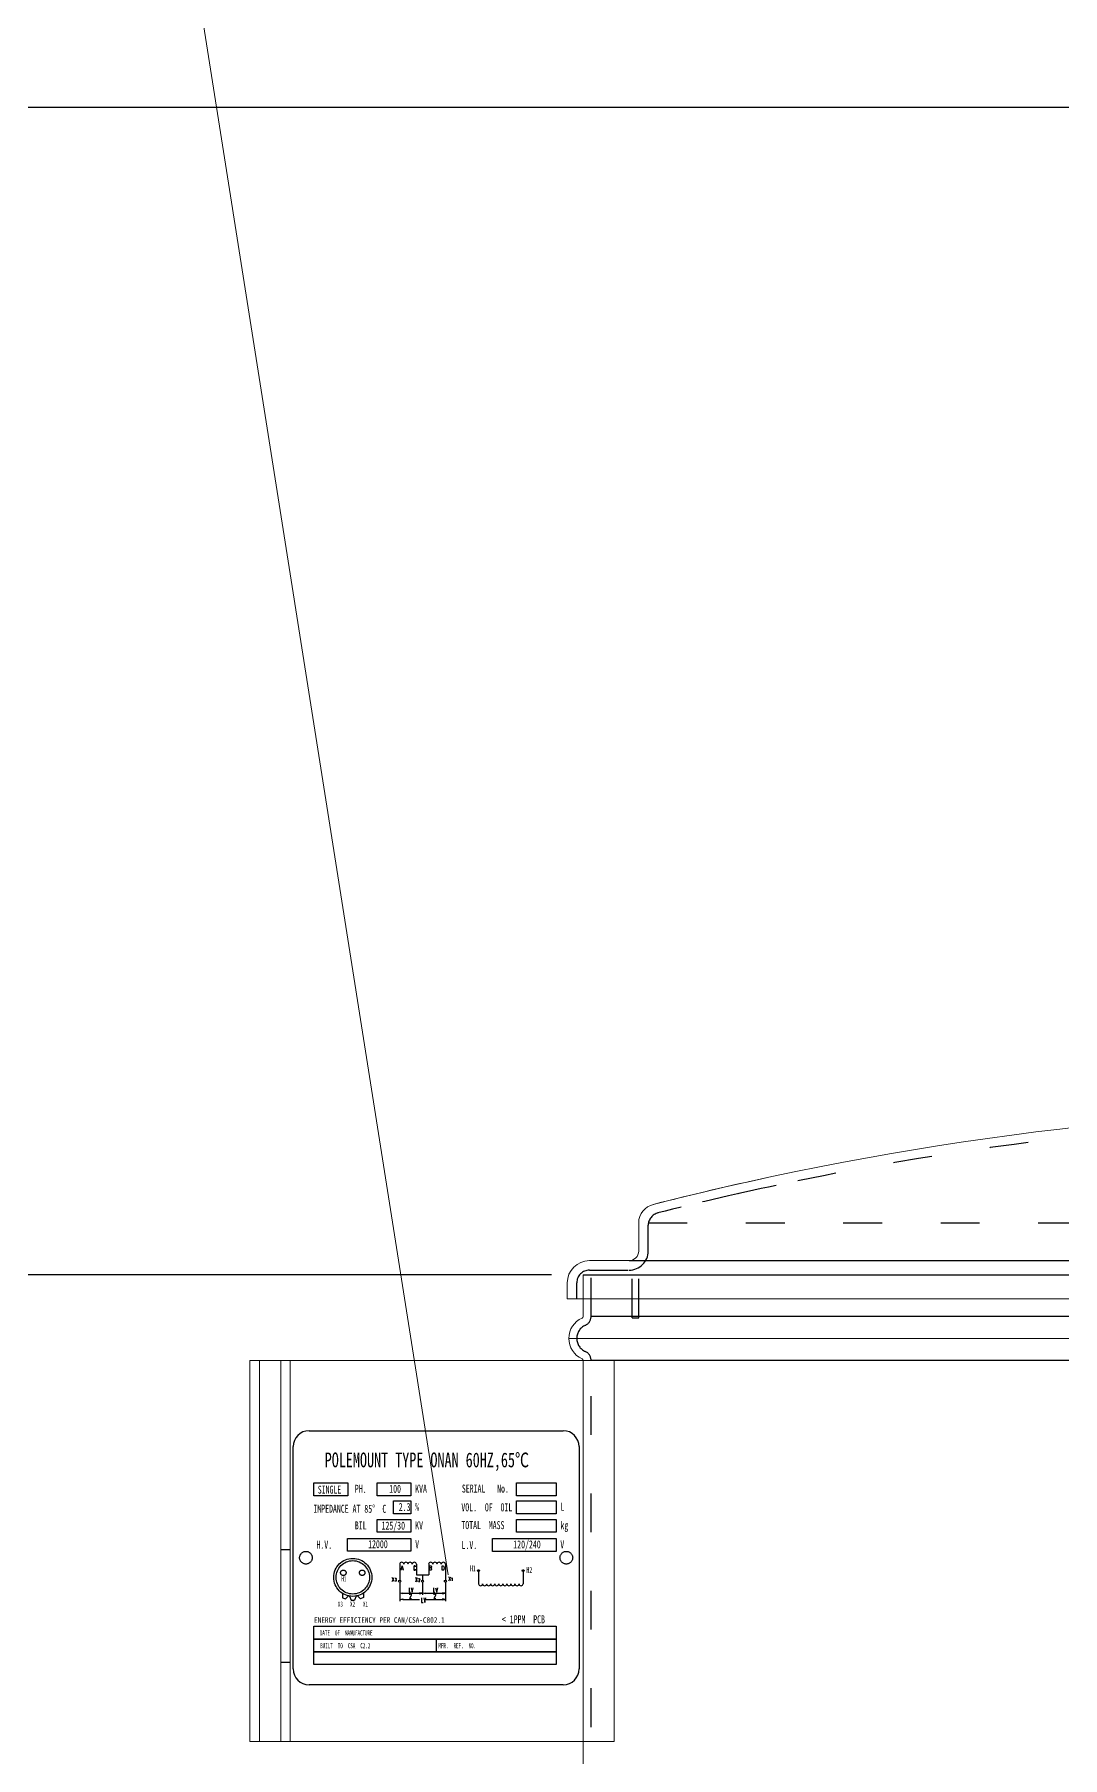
# Model space of a CAD drawing. Header units: millimetres. Extents: x 89051 to 218395, y -330386 to -125649.
# Drawn here: x 90033 to 90356, y -132870 to -132327 of the extents above; entities that cross this region are included whole.
import ezdxf

# ---------------------------------------------------------------- set-up
doc = ezdxf.new("R2010")
doc.units = ezdxf.units.MM
doc.header["$LTSCALE"] = 13
for name, pattern in [('1 实线', [0]), ('ACAD_ISO02W100', [15, 12, -3]), ('ACAD_ISO03W100', [1.18, 0.47, -0.71]), ('ACAD_ISO04W100', [30, 24, -3, 0, -3]), ('CENTER', [50.8, 31.75, -6.35, 6.35, -6.35]), ('HIDDEN', [9.525, 6.35, -3.175])]:
    doc.linetypes.add(name, pattern=pattern)
doc.layers.get('0').update_dxf_attribs({"color": 1, "linetype": 'CENTER'})
for name, color, linetype in [('1', 4, 'Continuous'), ('2', 3, 'Continuous'), ('4', 2, 'HIDDEN'), ('粗实线', 4, 'Continuous')]:
    doc.layers.add(name, color=color, linetype=linetype)
doc.layers.add('标注、文本', color=3, linetype='Continuous', lineweight=25)
doc.layers.add('铁心', color=3, linetype='Continuous', lineweight=0)
doc.styles.add('11', font='')
doc.styles.add('chinese', font='simhei.ttf')
doc.styles.get("Standard").update_dxf_attribs({"font": 'gbenor.shx', "bigfont": 'gbcbig.shx'})
doc.styles.add('仿宋体', font='')
doc.styles.get('11').set_extended_font_data('FangSong_GB2312')
doc.styles.get('仿宋体').set_extended_font_data('STFangsong')
doc.dimstyles.new('1-15', dxfattribs={"dimscale": 20, "dimtxt": 3.5, "dimasz": 2, "dimexe": 1.5, "dimexo": 0.5, "dimgap": 0.5, "dimtad": 1, "dimtoh": 1, "dimdec": 1, "dimdsep": 46, "dimtxsty": 'Standard', "dimcen": 2.5, "dimclrd": 3, "dimclre": 3, "dimclrt": 3, "dimadec": 0, "dimazin": 2, "dimtfac": 1, "dimtdec": 1, "dimtmove": 0, "dimatfit": 2, "dimfxl": 1, "dimarcsym": 0})

# ---------------------------------------------------------------- blocks, each defined once
blk = doc.blocks.new('*D566')
at = {"layer": 'Defpoints', "color": 0, "transparency": 16777216}
for p in [(89907.54, -132350.35), (90434.58, -132350.35), (90205.53, -133473.99)]:
    blk.add_point(p, dxfattribs=at)
at = {"layer": '标注、文本', "color": 3, "lineweight": -2, "transparency": 16777216}
for p, q in [((90424.58, -132350.35), (89877.54, -132350.35)), ((89907.54, -133433.99), (89907.54, -132390.35)), ((90195.53, -133473.99), (89877.54, -133473.99))]:
    blk.add_line(p, q, dxfattribs=at)
at = {"layer": '标注、文本', "color": 3, "transparency": 16777216}
for points in [[(89900.87, -132390.35), (89914.21, -132390.35), (89907.54, -132350.35)], [(89900.87, -133433.99), (89914.21, -133433.99), (89907.54, -133473.99)]]:
    blk.add_solid(points, dxfattribs=at)
at = {"layer": '标注、文本', "color": 3, "transparency": 16777216, "insert": (89862.54, -132912.17), "char_height": 70, "attachment_point": 5, "rotation": 90}
blk.add_mtext('1170', dxfattribs=at)
blk = doc.blocks.new('*D562')
at = {"layer": 'Defpoints', "color": 0, "transparency": 16777216}
for p in [(90205.53, -132717.98), (90018.34, -133473.99), (90205.53, -133473.99)]:
    blk.add_point(p, dxfattribs=at)
at = {"layer": '标注、文本', "color": 3, "lineweight": -2, "transparency": 16777216}
for p, q in [((90195.53, -132717.98), (89988.34, -132717.98)), ((90018.34, -132757.98), (90018.34, -133433.99)), ((90195.53, -133473.99), (89988.34, -133473.99))]:
    blk.add_line(p, q, dxfattribs=at)
at = {"layer": '标注、文本', "color": 3, "transparency": 16777216}
for points in [[(90011.68, -132757.98), (90025.01, -132757.98), (90018.34, -132717.98)], [(90011.68, -133433.99), (90025.01, -133433.99), (90018.34, -133473.99)]]:
    blk.add_solid(points, dxfattribs=at)
at = {"layer": '标注、文本', "color": 3, "transparency": 16777216, "insert": (89973.34, -133095.98), "char_height": 70, "attachment_point": 5, "rotation": 90}
blk.add_mtext('786', dxfattribs=at)

msp = doc.modelspace()

# ---------------------------------------------------------------- hatches: boundary and pattern name
at = {"layer": '2'}
h = msp.add_hatch(color=256, dxfattribs=at)
h.dxf.hatch_style = 2
h.paths.add_polyline_path([(90148.75, -132818.07), (90148.75, -132818.38), (90147.79, -132818.24)])
h = msp.add_hatch(color=256, dxfattribs=at)
h.dxf.hatch_style = 2
h.paths.add_polyline_path([(90148.75, -132820.04), (90148.75, -132820.35), (90147.79, -132820.18)])
h = msp.add_hatch(color=256, dxfattribs=at)
h.dxf.hatch_style = 2
h.paths.add_polyline_path([(90154.04, -132818.07), (90154.04, -132818.38), (90154.99, -132818.24)])
h = msp.add_hatch(color=256, dxfattribs=at)
h.dxf.hatch_style = 2
h.paths.add_polyline_path([(90155.94, -132818.07), (90155.94, -132818.38), (90154.99, -132818.24)])
h = msp.add_hatch(color=256, dxfattribs=at)
h.dxf.hatch_style = 2
h.paths.add_polyline_path([(90161.24, -132818.07), (90161.24, -132818.38), (90162.19, -132818.24)])
h = msp.add_hatch(color=256, dxfattribs=at)
h.dxf.hatch_style = 2
h.paths.add_polyline_path([(90161.24, -132820.04), (90161.24, -132820.35), (90162.19, -132820.18)])

# ---------------------------------------------------------------- linework, layer by layer
at = {"color": 7, "linetype": '1 实线', "lineweight": 0}
for p, q in [((90223.03, -132710.48), (90223.03, -132701.62)), ((90205.53, -132731.11), (90205.53, -132717.98)), ((90207.53, -132713.48), (90220.03, -132713.48)), ((90200.53, -132725.48), (90200.53, -132720.48)), ((90200.53, -132725.48), (90203.53, -132725.48)), ((90203.53, -132725.48), (90739.53, -132725.48)), ((90215.32, -132744.98), (90100.62, -132744.98)), ((90100.62, -132744.98), (90100.62, -132864.98)), ((90205.53, -133473.99), (90205.53, -132744.85)), ((90215.32, -132744.98), (90215.32, -132864.98)), ((90215.32, -132864.98), (90100.62, -132864.98))]:
    msp.add_line(p, q, dxfattribs=at)
for p, q in [((90129.76, -132818.28), (90129.75, -132819.66)), ((90129.75, -132819.66), (90130.68, -132820.05)), ((90131.66, -132819.08), (90130.68, -132820.05)), ((90131.99, -132819.14), (90132.52, -132820.42)), ((90132.52, -132820.42), (90133.52, -132820.41)), ((90134.05, -132819.14), (90133.52, -132820.41)), ((90134.45, -132819.05), (90135.45, -132820)), ((90136.37, -132819.6), (90135.45, -132820)), ((90136.33, -132818.22), (90136.37, -132819.6)), ((90159.25, -132832.67), (90159.25, -132836.69))]:
    msp.add_line(p, q)
for points in [[(90120.76, -132783.52), (90131.4, -132783.52), (90131.4, -132787.54), (90120.76, -132787.54)], [(90140.67, -132783.52), (90151.31, -132783.52), (90151.31, -132787.54), (90140.67, -132787.54)], [(90184.55, -132783.52), (90197.06, -132783.52), (90197.06, -132787.54), (90184.55, -132787.54)], [(90145.86, -132789.17), (90151.31, -132789.17), (90151.31, -132793.19), (90145.86, -132793.19)], [(90184.59, -132789.17), (90197.06, -132789.17), (90197.06, -132793.19), (90184.59, -132793.19)], [(90140.67, -132795.04), (90151.31, -132795.04), (90151.31, -132799.06), (90140.67, -132799.06)], [(90184.59, -132795.04), (90197.06, -132795.04), (90197.06, -132799.06), (90184.59, -132799.06)], [(90131.3, -132800.96), (90151.31, -132800.96), (90151.31, -132804.98), (90131.3, -132804.98)], [(90177, -132801.03), (90197, -132801.03), (90197, -132805.05), (90177, -132805.05)], [(90120.76, -132828.65), (90197.06, -132828.65), (90197.06, -132832.67), (90120.76, -132832.67)], [(90120.76, -132832.67), (90197.06, -132832.67), (90197.06, -132836.69), (90120.76, -132836.69)], [(90120.76, -132836.69), (90197.06, -132836.69), (90197.06, -132840.71), (90120.76, -132840.71)]]:
    msp.add_lwpolyline(points, close=True)
for centre, radius in [((90133, -132813.24), 5.99), ((90133, -132813.24), 5.26), ((90130.03, -132811.79), 0.862), ((90135.97, -132811.79), 0.862)]:
    msp.add_circle(centre, radius)
for centre, radius, start, end in [((90470.03, -133645.82), 980.47, 75.68133, 104.31867), ((90470.03, -133645.82), 980.47, 102.12722, 104.31867), ((90229.03, -132701.62), 6, 102.4958, 180), ((90220.03, -132710.48), 3, 270, 0), ((90220.03, -132710.48), 3, 270, 0), ((90207.53, -132720.48), 7, 90, 180), ((90208.03, -132737.98), 7, 113.5782, 246.4218), ((90205.03, -132731.11), 0.5, 293.5782, 0), ((90205.03, -132744.85), 0.5, 0, 66.4218), ((90205.03, -132744.85), 0.5, 0, 66.4218)]:
    msp.add_arc(centre, radius, start, end, dxfattribs=at)
at = {"layer": '1'}
for p, q in [((90119.25, -132767.06), (90199.25, -132767.06)), ((90114.25, -132842.06), (90114.25, -132772.06)), ((90204.25, -132772.06), (90204.25, -132842.06)), ((90199.25, -132847.06), (90119.25, -132847.06))]:
    msp.add_line(p, q, dxfattribs=at)
for centre, start, end in [((90119.25, -132772.06), 90, 180), ((90199.25, -132772.06), 0, 90), ((90119.25, -132842.06), 180, 270), ((90199.25, -132842.06), 270, 0)]:
    msp.add_arc(centre, 5, start, end, dxfattribs=at)
at = {"layer": '2'}
for p, q in [((90153.04, -132809.13), (90153.04, -132812.48)), ((90156.91, -132809.13), (90156.91, -132812.48)), ((90154.98, -132815.94), (90154.98, -132818.79)), ((90162.17, -132814.76), (90162.17, -132820.77)), ((90172.62, -132811.44), (90172.62, -132815.27)), ((90186.63, -132811.44), (90186.63, -132815.27))]:
    msp.add_line(p, q, dxfattribs=at)
for points in [[(90147.79, -132809.13), (90147.79, -132814.11)], [(90148.23, -132811.02), (90148.55, -132809.6), (90148.89, -132811.02)], [(90148.36, -132810.55), (90148.76, -132810.55)], [(90152.8, -132809.94), (90152.76, -132809.81), (90152.67, -132809.66), (90152.59, -132809.6), (90152.42, -132809.6), (90152.36, -132809.66), (90152.27, -132809.81), (90152.23, -132809.94), (90152.19, -132810.15), (90152.19, -132810.49), (90152.23, -132810.68), (90152.27, -132810.83), (90152.36, -132810.95), (90152.42, -132811.02), (90152.59, -132811.02), (90152.67, -132810.95), (90152.76, -132810.83), (90152.8, -132810.68)], [(90157.21, -132811.02), (90157.21, -132809.6), (90157.56, -132809.6), (90157.69, -132809.66), (90157.73, -132809.73), (90157.78, -132809.87), (90157.78, -132810), (90157.73, -132810.15), (90157.69, -132810.21), (90157.56, -132810.28), (90157.21, -132810.28)], [(90157.56, -132810.28), (90157.69, -132810.34), (90157.73, -132810.4), (90157.78, -132810.55), (90157.78, -132810.76), (90157.73, -132810.89), (90157.69, -132810.95), (90157.56, -132811.02), (90157.21, -132811.02)], [(90162.18, -132809.13), (90162.18, -132814.11)], [(90145.42, -132814.51), (90146.01, -132813.24)], [(90146.01, -132814.51), (90145.42, -132813.24)], [(90146.4, -132813.52), (90146.69, -132813.52), (90146.52, -132813.88), (90146.61, -132813.88), (90146.67, -132813.94), (90146.69, -132813.98), (90146.71, -132814.11), (90146.71, -132814.2), (90146.69, -132814.34), (90146.63, -132814.43), (90146.54, -132814.47), (90146.48, -132814.47), (90146.4, -132814.43), (90146.35, -132814.39), (90146.33, -132814.3)], [(90147.79, -132814.76), (90147.79, -132820.77)], [(90163.26, -132814.38), (90163.86, -132813.11)], [(90163.86, -132814.38), (90163.26, -132813.11)], [(90164.17, -132813.58), (90164.24, -132813.54), (90164.32, -132813.39), (90164.32, -132814.34)], [(90148.75, -132818.24), (90152.58, -132818.24)], [(90148.75, -132820.18), (90154, -132820.18)], [(90150.74, -132816.52), (90150.74, -132817.94), (90151.22, -132817.94)], [(90150.93, -132818.77), (90150.93, -132818.7), (90150.97, -132818.55), (90151.01, -132818.49), (90151.1, -132818.43), (90151.25, -132818.43), (90151.33, -132818.49), (90151.37, -132818.55), (90151.41, -132818.7), (90151.41, -132818.83), (90151.37, -132818.96), (90151.29, -132819.17), (90150.89, -132819.85), (90151.46, -132819.85)], [(90151.41, -132816.52), (90151.75, -132817.94), (90152.07, -132816.52)], [(90152.58, -132818.24), (90154.04, -132818.24)], [(90154.63, -132819.72), (90154.63, -132821.16), (90155.12, -132821.16)], [(90155.33, -132819.72), (90155.65, -132821.16), (90155.99, -132819.72)], [(90155.94, -132818.24), (90160.24, -132818.24)], [(90156.11, -132820.18), (90161.24, -132820.18)], [(90158.4, -132816.52), (90158.4, -132817.94), (90158.89, -132817.94)], [(90158.61, -132818.77), (90158.61, -132818.7), (90158.65, -132818.55), (90158.67, -132818.49), (90158.76, -132818.43), (90158.93, -132818.43), (90159.01, -132818.49), (90159.06, -132818.55), (90159.1, -132818.7), (90159.1, -132818.83), (90159.06, -132818.96), (90158.97, -132819.17), (90158.57, -132819.85), (90159.14, -132819.85)], [(90159.1, -132816.52), (90159.42, -132817.94), (90159.75, -132816.52)], [(90160.24, -132818.24), (90161.24, -132818.24)]]:
    msp.add_lwpolyline(points, dxfattribs=at)
for points in [[(90161.17, -132811.02), (90161.17, -132809.6), (90161.44, -132809.6), (90161.57, -132809.66), (90161.65, -132809.81), (90161.7, -132809.94), (90161.74, -132810.15), (90161.74, -132810.49), (90161.7, -132810.68), (90161.65, -132810.83), (90161.57, -132810.95), (90161.44, -132811.02)], [(90148.75, -132818.07), (90148.75, -132818.38), (90147.79, -132818.24)], [(90148.75, -132820.04), (90148.75, -132820.35), (90147.79, -132820.18)], [(90154.04, -132818.07), (90154.04, -132818.38), (90154.99, -132818.24)], [(90155.94, -132818.07), (90155.94, -132818.38), (90154.99, -132818.24)], [(90161.24, -132818.07), (90161.24, -132818.38), (90162.19, -132818.24)], [(90161.24, -132820.04), (90161.24, -132820.35), (90162.19, -132820.18)]]:
    msp.add_lwpolyline(points, close=True, dxfattribs=at)
for centre, radius in [((90172.62, -132811.13), 0.309), ((90186.63, -132811.13), 0.309), ((90147.78, -132814.44), 0.328), ((90154.98, -132814.44), 0.328), ((90162.17, -132814.44), 0.328)]:
    msp.add_circle(centre, radius, dxfattribs=at)
for centre in [(90173.26, -132815.27), (90174.53, -132815.27), (90175.8, -132815.27), (90177.08, -132815.27), (90178.35, -132815.27), (90179.62, -132815.27), (90180.9, -132815.27), (90182.17, -132815.27), (90183.44, -132815.27), (90184.72, -132815.27), (90185.99, -132815.27)]:
    msp.add_arc(centre, 0.637, 180, 0, dxfattribs=at)
for points in [[(90149.1, -132809.12), (90149.1, -132808.75), (90148.8, -132808.46), (90148.44, -132808.46), (90148.07, -132808.46), (90147.77, -132808.75), (90147.77, -132809.12)], [(90150.41, -132809.12), (90150.41, -132808.75), (90150.12, -132808.46), (90149.75, -132808.46), (90149.38, -132808.46), (90149.08, -132808.75), (90149.08, -132809.12)], [(90151.73, -132809.12), (90151.73, -132808.75), (90151.43, -132808.46), (90151.06, -132808.46), (90150.69, -132808.46), (90150.39, -132808.75), (90150.39, -132809.12)], [(90153.04, -132809.12), (90153.04, -132808.75), (90152.74, -132808.46), (90152.37, -132808.46), (90152, -132808.46), (90151.71, -132808.75), (90151.71, -132809.12)], [(90158.22, -132809.12), (90158.22, -132808.75), (90157.93, -132808.46), (90157.56, -132808.46), (90157.19, -132808.46), (90156.89, -132808.75), (90156.89, -132809.12)], [(90159.54, -132809.12), (90159.54, -132808.75), (90159.24, -132808.46), (90158.87, -132808.46), (90158.5, -132808.46), (90158.2, -132808.75), (90158.2, -132809.12)], [(90160.85, -132809.12), (90160.85, -132808.75), (90160.55, -132808.46), (90160.18, -132808.46), (90159.81, -132808.46), (90159.52, -132808.75), (90159.52, -132809.12)], [(90162.18, -132809.12), (90162.18, -132808.75), (90161.88, -132808.46), (90161.52, -132808.46), (90161.15, -132808.46), (90160.85, -132808.75), (90160.85, -132809.12)]]:
    msp.add_open_spline(points, degree=3, knots=[0, 0, 0, 0, 1, 1, 1, 2, 2, 2, 2], dxfattribs=at)
at = {"layer": '4', "color": 0}
for centre in [(90118.25, -132807.06), (90200.25, -132807.06)]:
    msp.add_circle(centre, 2, dxfattribs=at)
at = {"layer": '标注、文本'}
for p, q in [((90220.03, -132713.48), (90714.83, -132713.48)), ((90220.03, -132717.98), (90720.03, -132717.98)), ((90153.04, -132812.48), (90156.91, -132812.48)), ((90154.98, -132812.48), (90154.98, -132814.11)), ((90154.98, -132814.76), (90154.98, -132815.94))]:
    msp.add_line(p, q, dxfattribs=at)
at = {"layer": '标注、文本', "color": 1, "linetype": 'ACAD_ISO04W100', "lineweight": 15}
msp.add_line((90201.03, -132737.98), (90736.53, -132737.98), dxfattribs=at)
at = {"layer": '标注、文本', "color": 2, "linetype": 'ACAD_ISO02W100', "lineweight": 13}
for p, q in [((90103.62, -132744.98), (90103.62, -132864.98)), ((90110.32, -132744.98), (90110.32, -132864.98)), ((90113.32, -132744.98), (90113.32, -132864.98)), ((90113.3, -132804.58), (90110.3, -132804.58)), ((90113.3, -132804.58), (90110.3, -132804.58)), ((90113.32, -132804.48), (90110.32, -132804.48)), ((90113.32, -132804.48), (90110.32, -132804.48)), ((90113.3, -132840.08), (90110.3, -132840.08)), ((90113.32, -132839.98), (90110.32, -132839.98))]:
    msp.add_line(p, q, dxfattribs=at)
at = {"layer": '标注、文本'}
for points in [[(90152.81, -132814.6), (90153.42, -132813.33)], [(90153.42, -132814.6), (90152.81, -132813.33)], [(90153.76, -132813.82), (90153.76, -132813.77), (90153.78, -132813.69), (90153.8, -132813.65), (90153.87, -132813.6), (90153.97, -132813.6), (90154.04, -132813.65), (90154.06, -132813.69), (90154.08, -132813.77), (90154.08, -132813.88), (90154.06, -132813.96), (90153.99, -132814.09), (90153.72, -132814.56), (90154.1, -132814.56)]]:
    msp.add_lwpolyline(points, dxfattribs=at)
at = {"layer": '粗实线', "color": 2, "linetype": 'ACAD_ISO03W100', "ltscale": 2}
for p, q in [((90226.03, -132710.48), (90226.03, -132702.36)), ((90226.1, -132701.62), (90713.96, -132701.62)), ((90207.53, -132716.48), (90220.03, -132716.48)), ((90208.03, -132731.11), (90208.03, -132717.98)), ((90221.03, -132731.48), (90221.03, -132716.4)), ((90223.03, -132731.48), (90223.03, -132715.68)), ((90203.53, -132725.48), (90203.53, -132720.48)), ((90221.03, -132731.48), (90223.03, -132731.48)), ((90208.03, -133473.99), (90208.03, -132744.85))]:
    msp.add_line(p, q, dxfattribs=at)
at = {"layer": '粗实线', "ltscale": 2}
for p, q in [((90205.53, -132717.98), (90734.53, -132717.98)), ((90732.03, -132731.11), (90208.03, -132731.11)), ((90208.03, -132744.85), (90732.03, -132744.85))]:
    msp.add_line(p, q, dxfattribs=at)
at = {"layer": '粗实线', "color": 2, "linetype": 'ACAD_ISO03W100', "ltscale": 2}
for centre, radius, start, end in [((90470.03, -133647.27), 978.91, 75.74867, 104.25133), ((90470.03, -133647.27), 978.91, 102.01377, 104.25133), ((90230.03, -132702.36), 4, 102.3972, 180), ((90220.03, -132710.48), 6, 270, 0), ((90207.53, -132720.48), 4, 90, 180), ((90208.03, -132737.98), 4.5, 113.5782, 246.4218), ((90205.03, -132731.11), 3, 293.5782, 0), ((90205.03, -132744.85), 3, 0, 66.4218)]:
    msp.add_arc(centre, radius, start, end, dxfattribs=at)
at = {"layer": '铁心'}
msp.add_lwpolyline([(90163, -132812.48), (90046.89, -132076.06), (90046.89, -132076.06)], dxfattribs=at)

# ---------------------------------------------------------------- texts
at = {"layer": '2'}
for s, height, style, width, p in [('SINGLE', 2.52, '仿宋体', 0.6, (90121.98, -132786.87)), ('PH.', 2.52, '仿宋体', 0.6, (90133.66, -132786.61)), ('100', 2.52, '仿宋体', 0.6, (90144.48, -132786.61)), ('KVA', 2.52, '仿宋体', 0.6, (90152.65, -132786.61)), ('SERIAL   No.', 2.52, '仿宋体', 0.6, (90167.35, -132786.53)), ('IMPEDANCE AT 85%%D', 2.52, '仿宋体', 0.6, (90120.59, -132792.89)), ('C', 2.52, '仿宋体', 0.6, (90142.32, -132792.91)), ('2.3', 2.52, '仿宋体', 0.6, (90147.47, -132792.34)), ('%%%', 2.52, '仿宋体', 0.6, (90152.65, -132792.26)), ('VOL.  OF  OIL', 2.52, '仿宋体', 0.6, (90167.19, -132792.44)), ('L', 2.52, '仿宋体', 0.6, (90198.4, -132792.26)), ('BIL', 2.52, '仿宋体', 0.6, (90133.66, -132798.13)), ('125/30', 2.52, '仿宋体', 0.6, (90142.05, -132798.2)), ('KV', 2.52, '仿宋体', 0.6, (90152.65, -132798.13)), ('TOTAL  MASS', 2.52, '仿宋体', 0.6, (90167.19, -132798.05)), ('kg', 2.52, '仿宋体', 0.6, (90198.4, -132798.13)), ('H.V.', 2.52, '仿宋体', 0.6, (90121.56, -132804.23)), ('V', 2.52, '仿宋体', 0.6, (90152.65, -132804.05)), ('L.V.', 2.52, '仿宋体', 0.6, (90167.25, -132804.29)), ('V', 2.52, '仿宋体', 0.6, (90198.35, -132804.12)), ('H1', 1.851, '仿宋体', 0.6, (90169.92, -132811.32)), ('H2', 1.851, '仿宋体', 0.6, (90187.68, -132811.83)), ('H1', 1.613, '仿宋体', 0.6, (90129.41, -132814.53)), ('X3', 1.613, '仿宋体', 0.6, (90128.31, -132822.46)), ('X2', 1.613, '仿宋体', 0.6, (90132.15, -132822.46)), ('X1', 1.613, '仿宋体', 0.6, (90136.23, -132822.47)), ('ENERGY EFFICIENCY PER CAN/CSA-C802.1', 1.75, '11', 0.8, (90120.81, -132827.55)), ('< 1PPM  PCB', 2.52, '仿宋体', 0.6, (90179.95, -132827.71)), ('DATE  OF  MANUFACTURE', 1.6128, '仿宋体', 0.6, (90122.65, -132831.54)), ('BUILT  TO  CSA  C2.2', 1.6128, '仿宋体', 0.6, (90122.75, -132835.56)), ('MFR.  REF.  NO.    ', 1.6128, '仿宋体', 0.6, (90159.98, -132835.56))]:
    msp.add_text(s, height=height, dxfattribs=dict(at, style=style, width=width)).set_placement(p)
at = {"layer": '2', "color": 3, "true_color": 0x00ff00, "style": '仿宋体', "width": 0.6}
for s, p in [('12000', (90137.84, -132804.05)), ('120/240', (90183.54, -132804.12))]:
    msp.add_text(s, height=2.52, dxfattribs=at).set_placement(p)
at = {"layer": '4', "color": 2, "true_color": 0xffff00, "style": 'chinese', "width": 0.7}
msp.add_text('POLEMOUNT TYPE ONAN 60HZ,65℃', height=4.6597, dxfattribs=at).set_placement((90124.17, -132778.58))

# ---------------------------------------------------------------- dimensions: what is measured, and where the dimension line sits
at = {"layer": '标注、文本'}
for base, p1, p2, text, picture, middle in [((89907.54, -132350.35), (90205.53, -133473.99), (90434.58, -132350.35), '1170', '*D566', (89862.54, -132912.17)), ((90018.34, -133473.99), (90205.53, -132717.98), (90205.53, -133473.99), '786', '*D562', (89973.34, -133095.98))]:
    dim = msp.add_linear_dim(base=base, p1=p1, p2=p2, angle=90, text=text, dimstyle='1-15', dxfattribs=at)
    dim.commit()
    dim.dimension.update_dxf_attribs({"geometry": picture, "text_midpoint": middle})

doc.saveas('drawing.dxf')
